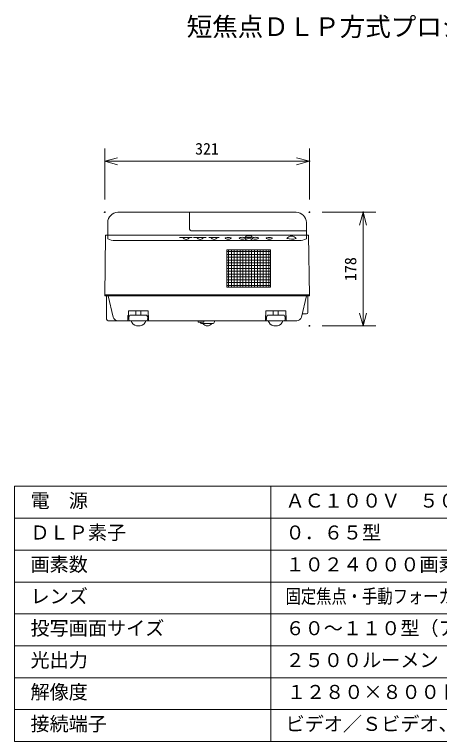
# Model space of a CAD drawing. Units: millimetres, scale not verified. Extents: x -62 to 63, y -57 to 57.
# Drawn here: x -62.5 to 4.1, y -56.9 to 57.1 of the extents above; entities that cross this region are included whole.
import ezdxf
from ezdxf.enums import TextEntityAlignment as Align

# ---------------------------------------------------------------- set-up
doc = ezdxf.new("R2010")
doc.units = ezdxf.units.MM
doc.header["$LTSCALE"] = 0.125
doc.header["$PDMODE"] = 32
doc.header["$PDSIZE"] = 0.0625
for name, color, linetype, lineweight in [('0-0_0', 7, 'Continuous', 18), ('0-2_WAKU', 1, 'Continuous', 18), ('0-4_GAIKEI', 7, 'Continuous', 18), ('0-5_SUNPO', 7, 'Continuous', 18)]:
    doc.layers.add(name, color=color, linetype=linetype, lineweight=lineweight)
doc.layers.add('0-1_DEFPOINTS', color=7, linetype='Continuous')
doc.layers.add('0-3_MOJI1', color=7, linetype='Continuous')
doc.styles.add('ＭＳ ゴシック', font='')
doc.styles.get('ＭＳ ゴシック').set_extended_font_data('MS Gothic')

# ---------------------------------------------------------------- blocks, each defined once
blk = doc.blocks.new('_OPEN30')
at = {"layer": '0-0_0'}
blk.add_line((0, 0), (-1, 0), dxfattribs=at)
blk.add_lwpolyline([(-1, 0.26795), (0, 0), (-1, -0.26795)], dxfattribs=at)
blk = doc.blocks.new('D5')
at = {"layer": '0-1_DEFPOINTS'}
for p in [(-13.6136, 28.3109), (-5.1991, 28.3109), (-13.6136, 10.5109)]:
    blk.add_point(p, dxfattribs=at)
at = {"layer": '0-5_SUNPO'}
for p, q in [((-11.6136, 28.3109), (-3.1991, 28.3109)), ((-5.1991, 12.5109), (-5.1991, 26.3109)), ((-11.6136, 10.5109), (-3.1991, 10.5109))]:
    blk.add_line(p, q, dxfattribs=at)
at = {"layer": '0-5_SUNPO', "xscale": 2, "yscale": 2}
for p, rotation in [((-5.1991, 28.3109), 90), ((-5.1991, 10.5109), 270)]:
    blk.add_blockref('_OPEN30', p, dxfattribs=dict(at, rotation=rotation))
at = {"layer": '0-5_SUNPO', "style": 'ＭＳ ゴシック'}
blk.add_text('178', height=1.833, rotation=90, dxfattribs=at).set_placement((-5.6991, 17.5359), align=Align.BOTTOM_LEFT)
blk = doc.blocks.new('D4')
at = {"layer": '0-1_DEFPOINTS'}
for p in [(-13.6136, 36.3126), (-45.7136, 28.3126), (-13.6136, 28.3126)]:
    blk.add_point(p, dxfattribs=at)
at = {"layer": '0-5_SUNPO'}
for p, q in [((-45.7136, 30.3126), (-45.7136, 38.3126)), ((-13.6136, 30.3126), (-13.6136, 38.3126)), ((-43.7136, 36.3126), (-15.6136, 36.3126))]:
    blk.add_line(p, q, dxfattribs=at)
at = {"layer": '0-5_SUNPO', "xscale": 2, "yscale": 2, "rotation": 180}
blk.add_blockref('_OPEN30', (-45.7136, 36.3126), dxfattribs=at)
at = {"layer": '0-5_SUNPO', "xscale": 2, "yscale": 2}
blk.add_blockref('_OPEN30', (-13.6136, 36.3126), dxfattribs=at)
at = {"layer": '0-5_SUNPO', "style": 'ＭＳ ゴシック'}
blk.add_text('321', height=1.833, dxfattribs=at).set_placement((-31.5386, 36.8126), align=Align.BOTTOM_LEFT)

msp = doc.modelspace()

# ---------------------------------------------------------------- linework, layer by layer
at = {"layer": '0-2_WAKU', "color": 4}
for p, q in [((62.5102, -16.8644), (-62.4898, -16.8644)), ((-62.4898, -16.8644), (-62.4898, -56.8644)), ((-22.2842, -56.8644), (-22.2842, -16.8644)), ((-62.4898, -56.8644), (62.5102, -56.8644))]:
    msp.add_line(p, q, dxfattribs=at)
at = {"layer": '0-2_WAKU'}
for p, q in [((62.5102, -21.8644), (-62.4898, -21.8644)), ((62.5102, -26.8644), (-62.4898, -26.8644)), ((62.5102, -31.8644), (-62.4898, -31.8644)), ((62.5102, -36.8644), (-62.4898, -36.8644)), ((62.5102, -41.8644), (-62.4898, -41.8644)), ((62.5102, -46.8644), (-62.4898, -46.8644)), ((62.5102, -51.8644), (-62.4898, -51.8644))]:
    msp.add_line(p, q, dxfattribs=at)
at = {"layer": '0-4_GAIKEI'}
for p, q in [((-46.2703, 26.0941), (-18.3358, 26.0941)), ((-47.8832, 22.5311), (-47.8832, 24.4812)), ((-16.723, 22.5311), (-16.723, 24.4812)), ((-48.3531, 13.0236), (-48.2077, 22.5311)), ((-48.2077, 22.5311), (-16.3985, 22.5311)), ((-36.6345, 22.164), (-34.6083, 22.164)), ((-34.4394, 22.164), (-32.4133, 22.164)), ((-32.0193, 22.164), (-30.4152, 22.164)), ((-16.2531, 13.0236), (-16.3985, 22.5311)), ((-29.173, 20.2004), (-29.173, 14.3775)), ((-22.3491, 20.2004), (-29.173, 20.2004)), ((-29.173, 19.9502), (-22.3491, 19.9502)), ((-29.173, 19.5066), (-22.3491, 19.5066)), ((-28.9364, 14.3775), (-28.9364, 20.2004)), ((-28.4828, 14.3775), (-28.4828, 20.2004)), ((-28.0291, 14.3775), (-28.0291, 20.2004)), ((-27.5755, 14.3775), (-27.5755, 20.2004)), ((-27.1219, 14.3775), (-27.1219, 20.2004)), ((-26.6683, 14.3775), (-26.6683, 20.2004)), ((-26.2147, 14.3775), (-26.2147, 20.2004)), ((-25.761, 14.3775), (-25.761, 20.2004)), ((-25.3074, 14.3775), (-25.3074, 20.2004)), ((-24.8538, 14.3775), (-24.8538, 20.2004)), ((-24.4002, 14.3775), (-24.4002, 20.2004)), ((-23.9466, 14.3775), (-23.9466, 20.2004)), ((-23.4929, 14.3775), (-23.4929, 20.2004)), ((-23.0393, 14.3775), (-23.0393, 20.2004)), ((-22.5857, 14.3775), (-22.5857, 20.2004)), ((-22.3491, 14.3775), (-22.3491, 20.2004)), ((-29.173, 19.0631), (-22.3491, 19.0631)), ((-29.173, 18.6196), (-22.3491, 18.6196)), ((-29.173, 18.176), (-22.3491, 18.176)), ((-29.173, 17.7325), (-22.3491, 17.7325)), ((-29.173, 17.2889), (-22.3491, 17.2889)), ((-29.173, 16.8454), (-22.3491, 16.8454)), ((-29.173, 16.4019), (-22.3491, 16.4019)), ((-29.173, 15.9583), (-22.3491, 15.9583)), ((-29.173, 15.5148), (-22.3491, 15.5148)), ((-29.173, 15.0712), (-22.3491, 15.0712)), ((-29.173, 14.6277), (-22.3491, 14.6277)), ((-29.173, 14.3775), (-22.3491, 14.3775)), ((-48.3531, 13.0236), (-16.2531, 13.0236)), ((-48.0623, 9.3466), (-48.0623, 13.0236)), ((-16.6842, 13.0236), (-17.5111, 9.6697)), ((-47.8103, 9.0946), (-18.2451, 9.0946))]:
    msp.add_line(p, q, dxfattribs=at)
at = {"layer": '0-4_GAIKEI', "color": 1}
for p, q in [((-35.0336, 23.4511), (-35.0336, 26.0941)), ((-34.7816, 23.1991), (-16.723, 23.1991)), ((-47.8832, 21.9481), (-47.8832, 22.5311)), ((-46.7855, 21.6577), (-17.8207, 21.6577)), ((-16.723, 21.9481), (-16.723, 22.5311)), ((-48.3531, 13.1624), (-16.2552, 13.1624)), ((-47.8284, 13.0236), (-47.0016, 9.6697)), ((-16.4893, 10.3712), (-16.4893, 13.0236)), ((-43.4629, 9.9903), (-43.4629, 10.6713)), ((-42.6939, 9.9903), (-42.6939, 10.6713)), ((-41.5433, 9.5122), (-41.5433, 10.6713)), ((-19.9642, 10.6713), (-23.0629, 10.6713)), ((-23.0629, 9.5122), (-23.0629, 10.6713)), ((-21.9123, 9.9903), (-21.9123, 10.6713)), ((-21.1433, 9.9903), (-21.1433, 10.6713)), ((-19.9642, 9.5122), (-19.9642, 10.6713)), ((-44.7274, 9.9334), (-44.6419, 9.9334)), ((-44.7274, 9.0946), (-44.7274, 9.9334)), ((-44.397, 9.9903), (-41.7882, 9.9903)), ((-41.4579, 9.9334), (-41.5433, 9.9334)), ((-41.4579, 9.0946), (-41.4579, 9.9334)), ((-23.1483, 9.9334), (-23.0629, 9.9334)), ((-23.1483, 9.0946), (-23.1483, 9.9334)), ((-20.2092, 9.9903), (-22.818, 9.9903)), ((-19.8788, 9.9334), (-19.9642, 9.9334)), ((-19.8788, 9.0946), (-19.8788, 9.9334)), ((-17.3878, 10.1696), (-16.6909, 10.1696)), ((-43.3432, 8.2941), (-42.7793, 8.2941)), ((-33.1516, 8.6429), (-31.3613, 8.6429)), ((-21.2629, 8.2941), (-21.8268, 8.2941))]:
    msp.add_line(p, q, dxfattribs=at)
msp.add_lwpolyline([(-44.6419, 9.5122), (-44.6419, 10.6713), (-41.5433, 10.6713)], dxfattribs=at)
msp.add_lwpolyline([(-33.717, 9.0946), (-32.7976, 9.0946), (-32.7976, 8.8736), (-33.717, 8.8736)], close=True, dxfattribs=at)
at = {"layer": '0-4_GAIKEI'}
for centre, radius, start, end in [((-46.2703, 24.4812), 1.6129, 90, 180), ((-18.3358, 24.4812), 1.6129, 0, 90), ((-35.5651, 22.3977), 0.5579, 204.77277, 335.22723), ((-33.3701, 22.3977), 0.5579, 204.77277, 335.22723), ((-31.2032, 22.3977), 0.5579, 204.77277, 335.22723), ((-19.0613, 21.412), 0.9451, 37.97628, 141.74644), ((-19.0539, 24.4595), 2.5739, 253.06995, 286.65277), ((-47.8103, 9.3466), 0.252, 180, 270), ((-18.2451, 9.8506), 0.756, 270, 346.15078)]:
    msp.add_arc(centre, radius, start, end, dxfattribs=at)
at = {"layer": '0-4_GAIKEI', "color": 1}
for centre, radius, start, end in [((-34.7816, 23.4511), 0.252, 180, 270), ((-46.7653, 23.9541), 2.2965, 240.87062, 270.50239), ((-17.8409, 23.9541), 2.2965, 269.49761, 299.12938), ((-16.6909, 10.3712), 0.2016, 270, 0), ((-46.2675, 9.8506), 0.756, 193.84922, 270), ((-43.8202, 9.4999), 0.7571, 139.63022, 212.3672), ((-42.3651, 9.4999), 0.7571, 327.6328, 40.36978), ((-22.2411, 9.4999), 0.7571, 139.63022, 212.3672), ((-20.786, 9.4999), 0.7571, 327.6328, 40.36978), ((-43.1858, 9.3401), 1.0578, 193.41762, 261.4424), ((-42.9367, 9.3401), 1.0578, 278.5576, 346.58238), ((-32.9047, 9.0763), 0.4988, 203.98461, 240.33328), ((-32.2564, 9.1572), 0.8633, 216.56236, 323.43764), ((-31.6082, 9.0763), 0.4988, 299.66672, 2.10154), ((-21.6695, 9.3401), 1.0578, 193.41762, 261.4424), ((-21.4203, 9.3401), 1.0578, 278.5576, 346.58238)]:
    msp.add_arc(centre, radius, start, end, dxfattribs=at)
at = {"layer": '0-4_GAIKEI'}
for centre, major_axis, ratio in [((-28.9832, 22.0234), (-0.4643, 0), 0.272544), ((-26.7743, 22.027), (-0.4962, 0), 0.29583), ((-25.7496, 22.2741), (-0.4962, 0), 0.29583), ((-25.7496, 21.8229), (-0.4962, 0), 0.29583), ((-24.7321, 22.027), (-0.4962, 0), 0.29583), ((-22.5387, 22.0234), (-0.4643, 0), 0.272544)]:
    msp.add_ellipse(centre, major_axis=major_axis, ratio=ratio, dxfattribs=at)

# ---------------------------------------------------------------- block references
at = {"layer": '0-5_SUNPO'}
for name in ['D4', 'D5']:
    msp.add_blockref(name, (-2.6395, -2.2168), dxfattribs=at)

# ---------------------------------------------------------------- texts
at = {"layer": '0-3_MOJI1', "style": 'ＭＳ ゴシック'}
for s, height, p in [('短焦点ＤＬＰ方式プロジェクター', 2.933, (-35.4898, 52.8515)), ('電\u3000源', 2.199, (-59.9898, -20.8644)), ('ＡＣ１００Ｖ\u3000５０／６０Ｈｚ', 2.199, (-19.9898, -20.8644)), ('ＤＬＰ素子', 2.199, (-59.9898, -25.8644)), ('０．６５型', 2.199, (-19.9898, -25.8644)), ('画素数', 2.199, (-59.9898, -30.8644)), ('１０２４０００画素', 2.199, (-19.9898, -30.8644)), ('レンズ', 2.199, (-59.9898, -35.8644)), ('投写画面サイズ\u3000\u3000\u3000', 2.199, (-59.9898, -40.8644)), ('６０～１１０型（アスペクト比１６：１０）', 2.199, (-19.9898, -40.8644)), ('光出力', 2.199, (-59.9898, -45.8644)), ('２５００ルーメン', 2.199, (-19.9898, -45.8644)), ('解像度', 2.199, (-59.9898, -50.8644)), ('１２８０×８００ドット（ＲＧＢ信号時）', 2.199, (-19.7842, -50.8644)), ('接続端子', 2.199, (-59.9898, -55.8644)), ('ビデオ／Ｓビデオ、ＲＧＢ、ＨＤＭＩ、ＬＡＮ', 2.199, (-19.9898, -55.8644))]:
    msp.add_text(s, height=height, dxfattribs=at).set_placement(p, align=Align.BOTTOM_LEFT)
at = {"layer": '0-3_MOJI1', "style": 'ＭＳ ゴシック', "width": 0.8}
msp.add_text('固定焦点・手動フォーカス方式\u3000Ｆ＝２．５\u3000ｆ＝４．８３ｍｍ', height=2.199, dxfattribs=at).set_placement((-19.9898, -35.8644), align=Align.BOTTOM_LEFT)

doc.saveas('drawing.dxf')
